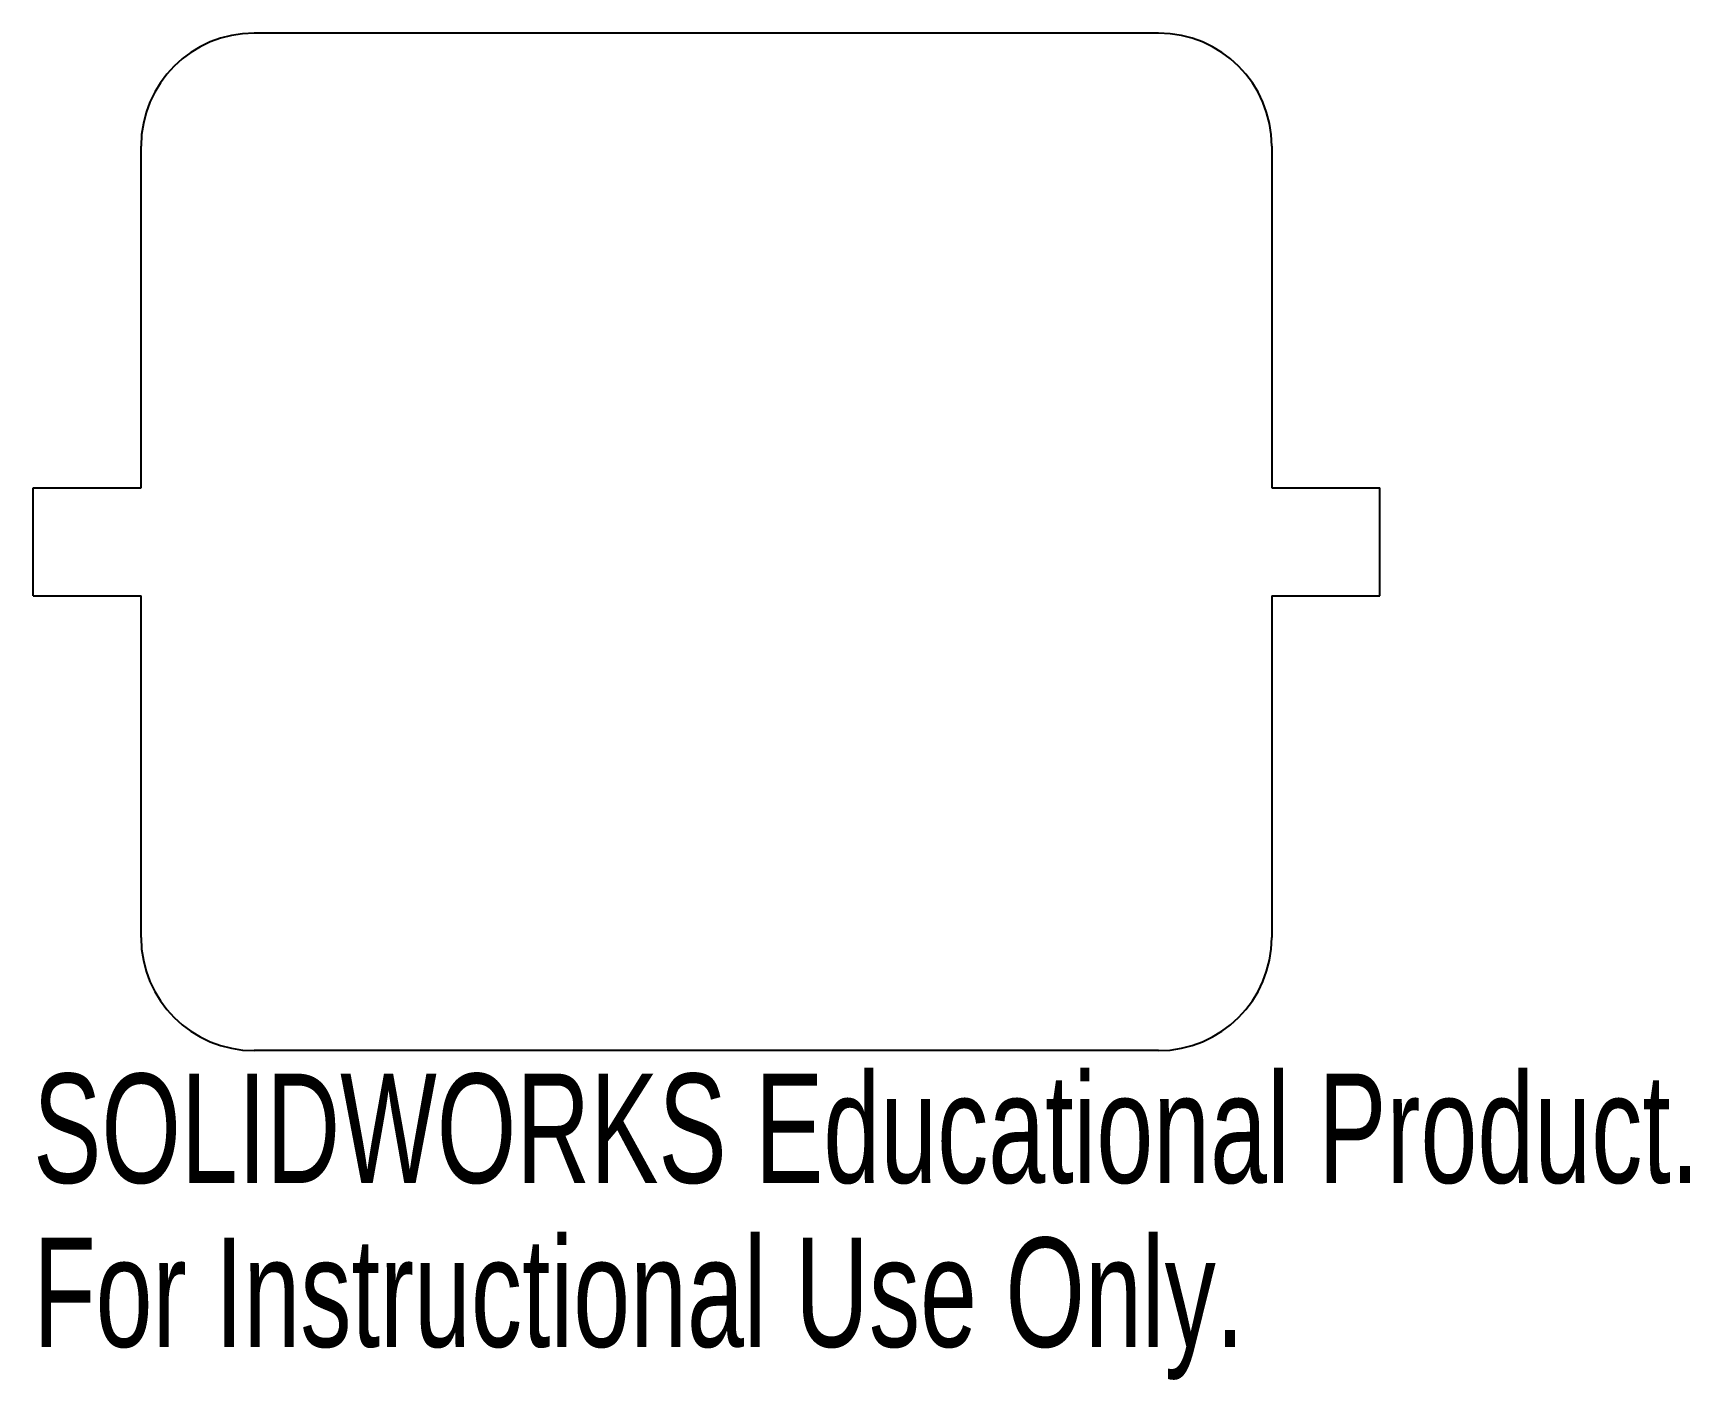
# Model space of a CAD drawing. Header units: inches. Extents: x -2.34 to 0.54, y -0.57 to 1.77.
import ezdxf

# ---------------------------------------------------------------- set-up
doc = ezdxf.new("R2010")
doc.units = ezdxf.units.IN
doc.header["$MEASUREMENT"] = 0
doc.styles.add('SLDTEXTSTYLE0', font='TXT', dxfattribs={"width": 0.7})

msp = doc.modelspace()

# ---------------------------------------------------------------- linework, layer by layer
at = {"color": 7, "linetype": 'Continuous', "lineweight": 25}
for p, q in [((-0.3849, 1.7717), (-1.9597, 1.7717)), ((-2.1565, 0.9798), (-2.1565, 1.5748)), ((-0.188, 1.5748), (-0.188, 0.9798)), ((-2.3445, 0.7918), (-2.3445, 0.9798)), ((-2.3445, 0.9798), (-2.1565, 0.9798)), ((-0.188, 0.9798), (0, 0.9798)), ((0, 0.7918), (0, 0.9798)), ((-2.3445, 0.7918), (-2.1565, 0.7918)), ((-2.1565, 0.1969), (-2.1565, 0.7918)), ((-0.188, 0.7918), (0, 0.7918)), ((-0.188, 0.7918), (-0.188, 0.1969)), ((-0.3849, 0), (-1.9597, 0))]:
    msp.add_line(p, q, dxfattribs=at)
for centre, start, end in [((-1.9597, 1.5748), 90, 180), ((-0.3849, 1.5748), 0, 90), ((-1.9597, 0.1969), 180, 270), ((-0.3849, 0.1969), 270, 0)]:
    msp.add_arc(centre, 0.1969, start, end, dxfattribs=at)

# ---------------------------------------------------------------- texts
at = {"color": 7, "linetype": 'Continuous', "char_height": 0.1903, "attachment_point": 1, "style": 'SLDTEXTSTYLE0'}
for s, insert in [('SOLIDWORKS Educational Product.', (-2.3445, -0.0401)), ('For Instructional Use Only.', (-2.3445, -0.3256))]:
    msp.add_mtext(s, dxfattribs=dict(at, insert=insert))

doc.saveas('drawing.dxf')
